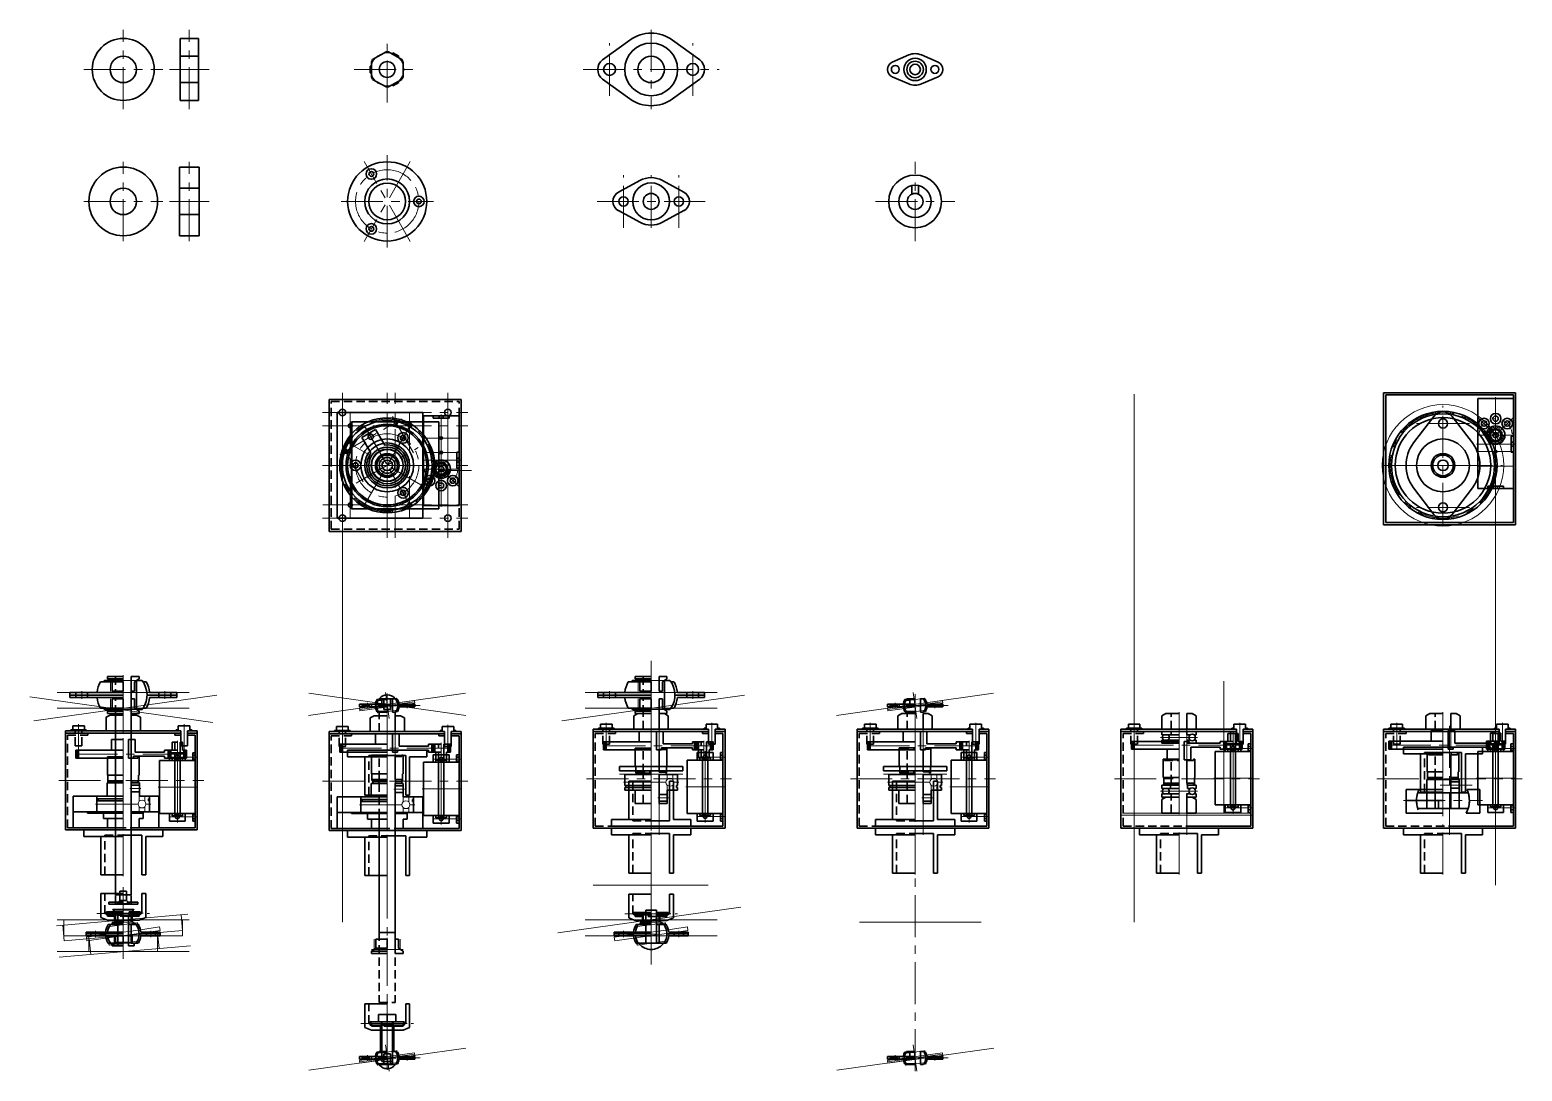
# Model space of a CAD drawing. Header units: millimetres. Extents: x -5 to 2660, y -459 to 1240.
# Drawn here: x 1529 to 2660, y -459 to 330 of the extents above; entities that cross this region are included whole.
import ezdxf

# ---------------------------------------------------------------- set-up
doc = ezdxf.new("R2010")
doc.units = ezdxf.units.MM
for name, pattern in [('CENTER', [50.8, 31.75, -6.35, 6.35, -6.35]), ('DASHDOT', [25.4, 12.7, -6.35, 0, -6.35]), ('DASHED2', [9.525, 6.35, -3.175])]:
    doc.linetypes.add(name, pattern=pattern)
doc.layers.get('0').update_dxf_attribs({"linetype": 'CONTINUOUS', "lineweight": 0})
for name, color, linetype, lineweight in [('AUX', 1, 'CONTINUOUS', 13), ('CENTER', 7, 'CENTER', 18), ('CONTOUR', 7, 'CONTINUOUS', 35)]:
    doc.layers.add(name, color=color, linetype=linetype, lineweight=lineweight)

# ---------------------------------------------------------------- blocks, each defined once
blk = doc.blocks.new('6204 face')
at = {"layer": 'CENTER'}
for p, q in [((0, -30), (0, 30)), ((-30, 0), (30, 0))]:
    blk.add_line(p, q, dxfattribs=at)
at = {"layer": 'CONTOUR'}
for radius in [23.5, 10]:
    blk.add_circle((0, 0), radius, dxfattribs=at)
blk = doc.blocks.new('6204 side')
at = {"layer": 'CENTER'}
for p, q in [((0, -30), (0, 30)), ((-15, 0), (15, 0))]:
    blk.add_line(p, q, dxfattribs=at)
at = {"layer": 'CONTOUR'}
for p, q in [((-7, -23.5), (-7, 23.5)), ((-7, 23.5), (7, 23.5)), ((7, -23.5), (7, 23.5)), ((-7, 10), (7, 10)), ((-7, -10), (7, -10)), ((-7, -23.5), (7, -23.5))]:
    blk.add_line(p, q, dxfattribs=at)
blk = doc.blocks.new('6304 face')
at = {"layer": 'CENTER'}
for p, q in [((0, -30), (0, 30)), ((-30, 0), (30, 0))]:
    blk.add_line(p, q, dxfattribs=at)
at = {"layer": 'CONTOUR'}
for radius in [26, 10]:
    blk.add_circle((0, 0), radius, dxfattribs=at)
blk = doc.blocks.new('6304 side')
at = {"layer": 'CENTER'}
for p, q in [((0, -30), (0, 30)), ((-15, 0), (15, 0))]:
    blk.add_line(p, q, dxfattribs=at)
at = {"layer": 'CONTOUR'}
for p, q in [((-7.5, 26), (7.5, 26)), ((-7.5, 26), (-7.5, -26)), ((7.5, -26), (7.5, 26)), ((-7.5, 10), (7.5, 10)), ((-7.5, -10), (7.5, -10)), ((-7.5, -26), (7.5, -26))]:
    blk.add_line(p, q, dxfattribs=at)
blk = doc.blocks.new('DS1-70 face')
at = {"layer": 'CENTER'}
for p, q in [((0, -40), (0, 40)), ((-40, 0), (40, 0))]:
    blk.add_line(p, q, dxfattribs=at)
blk.add_circle((0, 0), 35, dxfattribs=at)
at = {"layer": 'CONTOUR'}
for radius in [36, 34, 31.2, 9, 7.8, 4]:
    blk.add_circle((0, 0), radius, dxfattribs=at)
blk = doc.blocks.new('ASS201N face')
at = {"layer": 'CENTER'}
for p, q in [((0, -30), (0, 30)), ((-30, 0), (30, 0))]:
    blk.add_line(p, q, dxfattribs=at)
at = {"layer": 'CONTOUR'}
for radius in [20, 12.2, 6]:
    blk.add_circle((0, 0), radius, dxfattribs=at)
blk = doc.blocks.new('J-103 top')
at = {"layer": 'CENTER'}
for p, q in [((0, -35), (0, 35)), ((17.5, -30.3), (-17.5, 30.3)), ((17.5, 30.3), (-17.5, -30.3)), ((-35, 0), (35, 0))]:
    blk.add_line(p, q, dxfattribs=at)
blk.add_circle((0, 0), 24, dxfattribs=at)
at = {"layer": 'CONTOUR'}
for centre, radius in [((0, 0), 30), ((-12, 20.8), 4), ((0, 0), 17), ((0, 0), 13.9), ((-12, 20.8), 1.8), ((24, 0), 4), ((24, 0), 1.8), ((-12, -20.8), 4), ((-12, -20.8), 1.8)]:
    blk.add_circle(centre, radius, dxfattribs=at)
blk = doc.blocks.new('Pull Box top')
at = {"layer": 'CENTER'}
for p, q in [((-40, -55), (-40, 55)), ((0, -55), (0, 55)), ((40, -55), (40, 55)), ((-55, 40), (55, 40)), ((-55, 0), (55, 0)), ((-55, -40), (55, -40))]:
    blk.add_line(p, q, dxfattribs=at)
at = {"layer": 'CONTOUR'}
for p, q in [((-50, 50), (50, 50)), ((-50, -50), (-50, 50)), ((50, -50), (50, 50)), ((-33, 33), (33, 33)), ((-33, -33), (-33, 33)), ((33, -33), (33, 33)), ((-33, -33), (33, -33)), ((-50, -50), (50, -50))]:
    blk.add_line(p, q, dxfattribs=at)
at = {"layer": 'CONTOUR', "linetype": 'DASHED2'}
for p, q in [((-48.4, 48.4), (48.4, 48.4)), ((-48.4, -48.4), (-48.4, 48.4)), ((48.4, -48.4), (48.4, 48.4)), ((-48.4, -48.4), (48.4, -48.4))]:
    blk.add_line(p, q, dxfattribs=at)
at = {"layer": 'CONTOUR'}
for centre in [(-40, 40), (40, 40), (-40, -40), (40, -40)]:
    blk.add_circle(centre, 2.5, dxfattribs=at)
blk = doc.blocks.new('B-BAF 2022 face')
at = {"layer": 'CENTER'}
for p, q in [((0, 30), (0, -30)), ((-31.5, -20), (-31.5, 20)), ((31.5, -20), (31.5, 20)), ((-51.5, 0), (51.5, 0))]:
    blk.add_line(p, q, dxfattribs=at)
at = {"layer": 'CONTOUR'}
for p, q in [((-16.2, 22.3), (-36.8, 7.3)), ((36.8, 7.3), (16.2, 22.3)), ((-36.8, -7.3), (-16.2, -22.3)), ((16.2, -22.3), (36.8, -7.3))]:
    blk.add_line(p, q, dxfattribs=at)
for centre, radius in [((0, 0), 20), ((-31.5, 0), 4.5), ((0, 0), 10), ((31.5, 0), 4.5)]:
    blk.add_circle(centre, radius, dxfattribs=at)
for centre, radius, start, end in [((0, 0), 27.5, 54.0342, 125.9658), ((-31.5, 0), 9, 125.9658, 234.0342), ((31.5, 0), 9, 305.9658, 54.0342), ((0, 0), 27.5, 234.0342, 305.9658)]:
    blk.add_arc(centre, radius, start, end, dxfattribs=at)
blk = doc.blocks.new('B-BAF 1214 face')
at = {"layer": 'CENTER'}
for p, q in [((-21, -20), (-21, 20)), ((0, -20), (0, 20)), ((21, -20), (21, 20)), ((-41, 0), (41, 0))]:
    blk.add_line(p, q, dxfattribs=at)
at = {"layer": 'CONTOUR'}
for p, q in [((-24.8, 7), (-8.6, 15.8)), ((8.6, 15.8), (24.8, 7)), ((-8.6, -15.8), (-24.8, -7)), ((24.8, -7), (8.6, -15.8))]:
    blk.add_line(p, q, dxfattribs=at)
for centre, radius in [((0, 0), 14), ((-21, 0), 3.5), ((0, 0), 6), ((21, 0), 3.5)]:
    blk.add_circle(centre, radius, dxfattribs=at)
for centre, radius, start, end in [((0, 0), 18, 61.5631, 118.4369), ((-21, 0), 8, 118.4369, 241.563), ((21, 0), 8, 298.4369, 421.5631), ((0, 0), 18, 241.5631, 298.4369)]:
    blk.add_arc(centre, radius, start, end, dxfattribs=at)
blk = doc.blocks.new('Ultra Nutter face')
at = {"layer": 'AUX'}
blk.add_circle((0, 0), 12.5, dxfattribs=at)
at = {"layer": 'CENTER'}
for p, q in [((0, -25), (0, 25)), ((-25, 0), (25, 0))]:
    blk.add_line(p, q, dxfattribs=at)
at = {"layer": 'CONTOUR'}
for p, q in [((-11.1, 7.5), (-0.9, 13.3)), ((0.9, 13.3), (11.1, 7.5)), ((4.3, 12.5), (3.8, 11.6)), ((4.3, 12.5), (8.7, 10)), ((-13, -2.5), (-13, 2.5)), ((-13, 2.5), (-12, 2.5)), ((-12, -5.8), (-12, 5.8)), ((8.7, 10), (8.2, 9.1)), ((12, -5.8), (12, 5.8)), ((-13, -2.5), (-12, -2.5)), ((-11.1, -7.5), (-0.9, -13.3)), ((0.9, -13.3), (11.1, -7.5)), ((8.7, -10), (4.3, -12.5)), ((8.7, -10), (8.2, -9.1)), ((4.3, -12.5), (3.8, -11.6))]:
    blk.add_line(p, q, dxfattribs=at)
blk.add_circle((0, 0), 6, dxfattribs=at)
at = {"layer": 'CONTOUR', "color": 7, "linetype": 'CONTINUOUS', "lineweight": 35}
for start, end in [(85.9892, 94.0108), (145.9892, 154.0108), (25.9892, 34.0108), (205.9892, 214.0108), (325.9892, 334.0108), (265.9892, 274.0108)]:
    blk.add_arc((0, 0), 13.3, start, end, dxfattribs=at)
blk = doc.blocks.new('B-BAF 810 face')
at = {"layer": 'CONTOUR'}
for p, q in [((-17.4, 5.5), (-4.8, 11)), ((4.8, 11), (17.4, 5.5)), ((-4.8, -11), (-17.4, -5.5)), ((17.4, -5.5), (4.8, -11))]:
    blk.add_line(p, q, dxfattribs=at)
for centre, radius in [((-15, 0), 3), ((0, 0), 8.5), ((0, 0), 6.25), ((0, 0), 4), ((15, 0), 3)]:
    blk.add_circle(centre, radius, dxfattribs=at)
at = {"layer": 'CONTOUR', "color": 7, "linetype": 'CONTINUOUS', "lineweight": 35}
for centre, radius, start, end in [((0, 0), 12, 66.4218, 113.5782), ((-15, 0), 6, 113.5782, 246.4218), ((15, 0), 6, 293.5782, 66.4218), ((0, 0), 12, 246.4218, 293.5782)]:
    blk.add_arc(centre, radius, start, end, dxfattribs=at)
blk = doc.blocks.new('AS201 face')
at = {"layer": 'CENTER'}
for p, q in [((0, -30), (0, 30)), ((-2.2, 5.6), (-2.2, 11.9)), ((2.3, 5.6), (2.3, 11.9)), ((-30, 0), (30, 0))]:
    blk.add_line(p, q, dxfattribs=at)
at = {"layer": 'CONTOUR'}
for p, q in [((-2.5, 5.5), (-2.5, 11.9)), ((2.5, 5.5), (2.5, 11.9))]:
    blk.add_line(p, q, dxfattribs=at)
for radius in [20, 12.2, 6]:
    blk.add_circle((0, 0), radius, dxfattribs=at)
blk = doc.blocks.new('B-BAF 2022 side')
at = {"layer": 'CENTER'}
for p, q in [((0, 12), (0, -12)), ((-31.5, -3), (-31.5, 3)), ((31.5, -3), (31.5, 3))]:
    blk.add_line(p, q, dxfattribs=at)
at = {"layer": 'CONTOUR'}
for p, q in [((-40.5, -2), (-40.5, 2)), ((-40.5, 2), (0, 2)), ((-40.5, 0), (0, 0)), ((-36, -2), (-36, 2)), ((-27, -2), (-27, 2)), ((-17.3, 10), (0, 10)), ((-14.2, 11), (0, 11)), ((10, 11), (14.2, 11)), ((10, -11), (10, 11)), ((15, 10), (17.3, 10)), ((18, 0), (40.5, 0)), ((19.9, 2), (40.5, 2)), ((27, -2), (27, 2)), ((36, -2), (36, 2)), ((40.5, 2), (40.5, -2)), ((-40.5, -2), (0, -2)), ((-17.3, -10), (0, -10)), ((-14.2, -11), (0, -11)), ((10, -11), (14.2, -11)), ((15, -10), (17.3, -10)), ((19.9, -2), (40.5, -2))]:
    blk.add_line(p, q, dxfattribs=at)
for radius, start, end in [(20, 150, 174.2608), (18, 142.3301, 146.251), (18, 326.251, 37.6699), (20, 5.7392, 30), (20, 185.7392, 210), (18, 213.749, 217.6699), (18, 322.3301, 326.251), (20, 330, 354.2608)]:
    blk.add_arc((0, 0), radius, start, end, dxfattribs=at)
blk = doc.blocks.new('51101 side')
at = {"layer": 'CENTER'}
for p, q in [((-14, 0), (14, 0)), ((0, -5.5), (0, 5.5))]:
    blk.add_line(p, q, dxfattribs=at)
at = {"layer": 'CONTOUR'}
for p, q in [((-13, 2), (-13, 4.5)), ((-13, 4.5), (0, 4.5)), ((-13, 2), (0, 2)), ((-6, 2), (-6, 4.5)), ((6, 4.5), (13, 4.5)), ((6, 2), (6, 4.5)), ((6, 2), (8.5, 2)), ((11.5, 2), (13, 2)), ((13, 2), (13, 4.5)), ((-13, -4.5), (-13, -2)), ((-13, -2), (0, -2)), ((-13, -4.5), (0, -4.5)), ((-6.5, -4.5), (-6.5, -2)), ((6.5, -4.5), (6.5, -2)), ((6.5, -2), (8.5, -2)), ((6.5, -4.5), (13, -4.5)), ((11.5, -2), (13, -2)), ((13, -4.5), (13, -2))]:
    blk.add_line(p, q, dxfattribs=at)
blk.add_circle((10, 0), 2.5, dxfattribs=at)
at = {"layer": 'CONTOUR', "color": 7, "linetype": 'CONTINUOUS', "lineweight": 35}
for start, end in [(126.8699, 233.1301), (306.8699, 53.1301)]:
    blk.add_arc((-10, 0), 2.5, start, end, dxfattribs=at)
blk = doc.blocks.new('J-103 side')
at = {"layer": 'CENTER'}
blk.add_line((0, -35), (0, 1), dxfattribs=at)
at = {"layer": 'CONTOUR'}
for p, q in [((-30, 0), (-30, -5)), ((-30, 0), (0, 0)), ((0, 0), (30, 0)), ((30, 0), (30, -5)), ((-30, -5), (0, -5)), ((-17, -34), (-17, -5)), ((0, -4), (14, -4)), ((14, -4), (14, -34)), ((17, -5), (30, -5)), ((17, -34), (17, -5)), ((-17, -34), (-14, -34)), ((-17, -34), (0, -34)), ((14, -34), (17, -34))]:
    blk.add_line(p, q, dxfattribs=at)
at = {"layer": 'CONTOUR', "linetype": 'DASHED2'}
for p, q in [((-14, -34), (-14, -4)), ((-14, -4), (0, -4))]:
    blk.add_line(p, q, dxfattribs=at)
blk = doc.blocks.new('Pull Box side')
at = {"layer": 'CENTER'}
for p, q in [((-40, 23.3), (-40, 42.5)), ((0, -42.5), (0, 42.5)), ((40, 23.3), (40, 42.5)), ((-55, 0), (55, 0))]:
    blk.add_line(p, q, dxfattribs=at)
at = {"layer": 'CONTOUR'}
for p, q in [((-50, -37.5), (-50, 37.5)), ((-50, 37.5), (37.5, 37.5)), ((-50, 35.9), (37.5, 35.9)), ((-45.9, 38.3), (-34.1, 38.3)), ((-45.9, 37.5), (-45.9, 38.3)), ((-44.4, 41.3), (-35.6, 41.3)), ((-44.4, 38.3), (-44.4, 41.3)), ((-35.6, 38.3), (-35.6, 41.3)), ((-34.1, 37.5), (-34.1, 38.3)), ((33, 34.3), (33, 35.9)), ((33, 34.3), (37.5, 34.3)), ((34.1, 38.3), (35.6, 38.3)), ((34.1, 37.5), (34.1, 38.3)), ((35.6, 41.3), (44.4, 41.3)), ((35.6, 38.3), (35.6, 41.3)), ((37.5, 26.3), (37.5, 37.5)), ((42.5, 37.5), (50, 37.5)), ((42.5, 26.3), (42.5, 37.5)), ((42.5, 35.9), (50, 35.9)), ((42.5, 34.3), (48.4, 34.3)), ((44.4, 38.3), (44.4, 41.3)), ((44.4, 38.3), (45.9, 38.3)), ((45.9, 37.5), (45.9, 38.3)), ((48.4, -35.9), (48.4, 34.3)), ((50, -37.5), (50, 37.5)), ((37.5, 26.3), (42.5, 26.3)), ((-50, -37.5), (50, -37.5)), ((0, -35.9), (48.4, -35.9))]:
    blk.add_line(p, q, dxfattribs=at)
at = {"layer": 'CONTOUR', "linetype": 'DASHED2'}
for p, q in [((-48.4, -35.9), (-48.4, 34.3)), ((-48.4, 34.3), (-33, 34.3)), ((-42.5, 26.3), (-42.5, 37.5)), ((-37.5, 26.3), (-37.5, 37.5)), ((-33, 34.3), (-33, 35.9)), ((-42.5, 26.3), (-37.5, 26.3)), ((-48.4, -35.9), (0, -35.9))]:
    blk.add_line(p, q, dxfattribs=at)
blk = doc.blocks.new('SC 1212C')
at = {"layer": 'CENTER'}
blk.add_line((0, -1), (0, 13), dxfattribs=at)
at = {"layer": 'CONTOUR'}
for p, q in [((-13, 10.3), (-10, 12)), ((-10, 12), (0, 12)), ((6, 0), (6, 12)), ((6, 12), (10, 12)), ((10, 12), (13, 10.3)), ((-13, 0), (-13, 10.3)), ((-13, 0), (0, 0)), ((6, 0), (13, 0)), ((13, 0), (13, 10.3))]:
    blk.add_line(p, q, dxfattribs=at)
at = {"layer": 'CONTOUR', "linetype": 'DASHED2'}
blk.add_line((-6, 0), (-6, 12), dxfattribs=at)
blk = doc.blocks.new('B-BAF 810 side')
at = {"layer": 'AUX'}
for p, q in [((20.7, 3.9), (-20.9, -1.9)), ((20.8, 2.9), (-20.8, -2.9)), ((20.9, 1.9), (-20.7, -3.9)), ((7.1, 5.5), (-8.3, 3.4)), ((1.4, -9.9), (-1.4, 9.9)), ((20.7, 3.9), (20.9, 1.9)), ((-20.9, -1.9), (-20.7, -3.9)), ((8.3, -3.4), (-7.1, -5.5))]:
    blk.add_line(p, q, dxfattribs=at)
for start, end in [(158, 181.6206), (14.3794, 38), (338, 1.6206), (194.3794, 218)]:
    blk.add_arc((0, 0), 9, start, end, dxfattribs=at)
at = {"layer": 'AUX', "color": 1, "linetype": 'CONTINUOUS', "lineweight": 13}
for start, end in [(153.7711, 180.8192), (15.1808, 42.2289), (333.7711, 0.8192), (195.1808, 222.2289)]:
    blk.add_arc((0, 0), 8, start, end, dxfattribs=at)
at = {"layer": 'CENTER'}
for p, q in [((25, 0), (-25, 0)), ((-15, 2), (-15, -2)), ((0, 6), (0, -6)), ((15, 2), (15, -2))]:
    blk.add_line(p, q, dxfattribs=at)
at = {"layer": 'CONTOUR'}
for p, q in [((0, 1), (-21, 1)), ((-21, -1), (-21, 1)), ((-18, 1), (-18, -1)), ((-12, 1), (-12, -1)), ((0, 4.5), (-7.8, 4.5)), ((0, 5), (-6.2, 5)), ((4, 5), (4, -5)), ((6.2, 5), (4, 5)), ((7.8, 4.5), (6.6, 4.5)), ((21, 1), (8.9, 1)), ((12, 1), (12, -1)), ((18, 1), (18, -1)), ((21, 1), (21, -1)), ((-21, -1), (0, -1)), ((0, -4.5), (-7.8, -4.5)), ((-6.2, -5), (0, -5)), ((4, -5), (6.2, -5)), ((7.8, -4.5), (6.6, -4.5)), ((8.9, -1), (21, -1))]:
    blk.add_line(p, q, dxfattribs=at)
at = {"layer": 'CONTOUR', "linetype": 'DASHED2'}
blk.add_line((-4, 5), (-4, -5), dxfattribs=at)
at = {"layer": 'CONTOUR'}
for radius, start, end in [(9, 150, 173.6206), (8, 321.3178, 38.6822), (9, 6.3794, 30), (9, 186.3794, 210), (9, 330, 353.6206)]:
    blk.add_arc((0, 0), radius, start, end, dxfattribs=at)
at = {"layer": 'CONTOUR', "linetype": 'DASHED2'}
for start, end in [(141.3178, 172.8192), (187.1808, 218.6822)]:
    blk.add_arc((0, 0), 8, start, end, dxfattribs=at)
blk = doc.blocks.new('Truss head M5x8 side')
at = {"layer": 'AUX'}
blk.add_line((4.6, -2.5), (4.6, 2.5), dxfattribs=at)
at = {"layer": 'CENTER'}
blk.add_line((-4.1, 0), (9, 0), dxfattribs=at)
at = {"layer": 'CONTOUR'}
for p, q in [((-0.3, 5.9), (0, 5.9)), ((0, -5.9), (0, 5.9)), ((0, 2.5), (8, 2.5)), ((8, -2.5), (8, 2.5)), ((-0.3, -5.9), (0, -5.9)), ((0, -2.5), (8, -2.5))]:
    blk.add_line(p, q, dxfattribs=at)
at = {"layer": 'CONTOUR', "color": 7, "linetype": 'CONTINUOUS', "lineweight": 35}
blk.add_arc((4.6, 0), 7.7, 129.9831, 230.0169, dxfattribs=at)
blk = doc.blocks.new('Flange Nut M12 side')
at = {"layer": 'AUX'}
for p, q in [((-12, 3), (12, 3)), ((-9.8, 3), (-9.8, 11)), ((9.8, 3), (9.8, 11))]:
    blk.add_line(p, q, dxfattribs=at)
at = {"layer": 'CENTER'}
blk.add_line((0, -1), (0, 12), dxfattribs=at)
at = {"layer": 'CONTOUR'}
for p, q in [((-12, 1.8), (-8.5, 4)), ((-12, 0), (-12, 1.8)), ((-12, 1.8), (0, 1.8)), ((-12, 0), (0, 0)), ((-8.5, 4), (-8.5, 11)), ((-8.5, 11), (0, 11)), ((-8.5, 4), (0, 4)), ((0, 4), (0, 11)), ((6, 0), (6, 11)), ((6, 11), (8.5, 11)), ((6, 0), (12, 0)), ((8.5, 4), (8.5, 11)), ((8.5, 4), (12, 1.8)), ((12, 0), (12, 1.8))]:
    blk.add_line(p, q, dxfattribs=at)
at = {"layer": 'CONTOUR', "linetype": 'DASHED2'}
blk.add_line((-6, 0), (-6, 11), dxfattribs=at)
blk = doc.blocks.new('AS201 side')
at = {"layer": 'CENTER'}
for p, q in [((0, -30), (0, 30)), ((-14.1, 6), (-14.1, 12.2)), ((-11.8, -2.2), (-11.8, 22.1)), ((-9.6, 6), (-9.6, 12.2)), ((-20, 0), (20, 0))]:
    blk.add_line(p, q, dxfattribs=at)
at = {"layer": 'CONTOUR'}
for p, q in [((-16, 12.2), (6, 12.2)), ((-16, -12.2), (-16, 12.2)), ((-14.3, 6), (-14.3, 12.2)), ((-9.3, 6), (-9.3, 12.2)), ((-6, -19.1), (-6, 19.1)), ((6, -19.1), (6, 19.1)), ((-16, 6), (6, 6)), ((-16, -6), (6, -6)), ((-16, -12.2), (6, -12.2))]:
    blk.add_line(p, q, dxfattribs=at)
at = {"layer": 'CONTOUR', "color": 7, "linetype": 'CONTINUOUS', "lineweight": 35}
for start, end in [(72.5424, 107.4576), (252.5424, 287.4576)]:
    blk.add_arc((0, 0), 20, start, end, dxfattribs=at)
blk = doc.blocks.new('FB201 side')
at = {"layer": 'CENTER'}
for p, q in [((0, -30), (0, 30)), ((-10, 0), (10, 0))]:
    blk.add_line(p, q, dxfattribs=at)
at = {"layer": 'CONTOUR'}
for p, q in [((-8.5, 28), (9.5, 28)), ((-8.5, 18.1), (-8.5, 28)), ((9.5, 17.6), (9.5, 28)), ((-8.5, -28), (-8.5, 0)), ((0, -28), (0, 0)), ((9.5, -28), (9.5, 0)), ((-8.5, -28), (9.5, -28))]:
    blk.add_line(p, q, dxfattribs=at)
at = {"layer": 'CONTOUR', "linetype": 'DASHED2'}
blk.add_line((0, -3.5), (9.5, -3.5), dxfattribs=at)
at = {"layer": 'CONTOUR', "color": 7, "linetype": 'CONTINUOUS', "lineweight": 35}
blk.add_arc((0, 0), 20, 61.6406, 115.1507, dxfattribs=at)
at = {"layer": 'CONTOUR', "color": 7, "linetype": 'DASHED2', "lineweight": 35}
blk.add_arc((0, 0), 20, 244.8493, 298.3594, dxfattribs=at)
blk = doc.blocks.new('Washer 12.5x22x1.6 side')
at = {"layer": 'CENTER'}
blk.add_line((0, -5), (0, 5), dxfattribs=at)
at = {"layer": 'CONTOUR'}
for p, q in [((-11, 0), (-11, 1.6)), ((-11, 1.6), (0, 1.6)), ((-11, 0), (0, 0)), ((-6.25, 0), (-6.25, 1.6)), ((6.25, 0), (6.25, 1.6)), ((6.25, 1.6), (11, 1.6)), ((6.25, 0), (11, 0)), ((11, 0), (11, 1.6))]:
    blk.add_line(p, q, dxfattribs=at)
blk = doc.blocks.new('Ultra Nutter side')
at = {"layer": 'CENTER'}
blk.add_line((0, -1), (0, 20), dxfattribs=at)
at = {"layer": 'CONTOUR'}
for p, q in [((-12, 5), (-12, 19)), ((-12, 19), (0, 19)), ((6, 18), (11, 18)), ((6, 18), (6, 0.8)), ((11, 18), (11, 19)), ((11, 19), (12, 19)), ((12, 5), (12, 19)), ((-12, 5), (0, 5)), ((-11.6, 0), (-11.6, 5)), ((-11.6, 0), (0, 0)), ((6, 0.8), (11, 0.8)), ((11, 0), (11, 0.8)), ((11, 0), (11.6, 0)), ((11.6, 5), (12, 5)), ((11.6, 0), (11.6, 5))]:
    blk.add_line(p, q, dxfattribs=at)
at = {"layer": 'CONTOUR', "linetype": 'DASHED2'}
for p, q in [((-11, 18), (-11, 19)), ((-11, 18), (0, 18)), ((-6, 0.8), (-6, 18)), ((-11, 0.8), (0, 0.8)), ((-11, 0), (-11, 0.8))]:
    blk.add_line(p, q, dxfattribs=at)
blk = doc.blocks.new('DS1-80 side')
at = {"layer": 'AUX'}
blk.add_line((6, 0), (6, 14), dxfattribs=at)
at = {"layer": 'CENTER'}
for p, q in [((0, 24), (0, -11)), ((-41, 3), (41, 3)), ((-40, 0), (-40, 6)), ((40, 0), (40, 6))]:
    blk.add_line(p, q, dxfattribs=at)
at = {"layer": 'CONTOUR'}
for p, q in [((-9, 6), (-9, 14)), ((-9, 14), (0, 14)), ((4, 0), (4, 14)), ((4, 14), (9, 14)), ((9, 4.5), (9, 14)), ((-41, 0), (-41, 6)), ((-41, 6), (0, 6)), ((-41, 0), (0, 0)), ((-39, 0), (-39, 6)), ((4, 0), (7.8, 0)), ((7.8, 1.5), (7.8, 0)), ((7.8, 1.5), (36.25, 1.5)), ((9, 4.5), (36.25, 4.5)), ((36.25, 6), (41, 6)), ((36.25, 6), (36.25, 4.5)), ((36.25, 1.5), (36.25, 0)), ((41, 0), (36.25, 0)), ((39, 0), (39, 6)), ((41, 0), (41, 6))]:
    blk.add_line(p, q, dxfattribs=at)
blk = doc.blocks.new('DS1-12 side')
at = {"layer": 'CENTER'}
for p, q in [((-6, 0), (-6, -6)), ((0, 7), (0, -7)), ((6, 0), (6, -6)), ((-7, -3), (7, -3))]:
    blk.add_line(p, q, dxfattribs=at)
at = {"layer": 'CONTOUR'}
for p, q in [((-7, 0), (-7, -6)), ((-7, 0), (0, 0)), ((-5, 0), (-5, -6)), ((-4, 6), (-4, 0)), ((-4, 6), (0, 6)), ((2, 6), (2, -6)), ((2, 6), (4, 6)), ((4, 6), (4, 0)), ((4, 0), (7, 0)), ((5, 0), (5, -6)), ((7, 0), (7, -6)), ((-7, -6), (0, -6)), ((2, -6), (7, -6))]:
    blk.add_line(p, q, dxfattribs=at)
at = {"layer": 'CONTOUR', "linetype": 'DASHED2'}
blk.add_line((-2, 6), (-2, -6), dxfattribs=at)
blk = doc.blocks.new('6-speed HE top')
at = {"layer": 'CENTER'}
for p, q in [((0, -14.5), (0, 14.5)), ((-27, 0), (26, 0)), ((27, 0), (-26, 0)), ((-22.5, -14.5), (-22.5, 6)), ((22.5, -14.5), (22.5, 6))]:
    blk.add_line(p, q, dxfattribs=at)
at = {"layer": 'CONTOUR'}
for p, q in [((-20.2, -13.5), (-20.2, 13.5)), ((-20.2, 13.5), (20.2, 13.5)), ((20.2, -13.5), (20.2, 13.5)), ((-20.2, 6), (-26, 6)), ((-26, -6), (-26, 6)), ((-20.2, 4), (-21.9, 4)), ((-21.9, -4), (-21.9, 4)), ((21.9, 2), (-21.9, 2)), ((26, 6), (20.2, 6)), ((21.9, 4), (20.2, 4)), ((21.9, -4), (21.9, 4)), ((26, -6), (26, 6)), ((-20.2, -6), (-26, -6)), ((21.9, -2), (-21.9, -2)), ((-20.2, -4), (-21.9, -4)), ((21.9, -4), (20.2, -4)), ((26, -6), (20.2, -6)), ((-26, -13.5), (-26, -11.6)), ((-20.2, -11.6), (-26, -11.6)), ((-26, -13.5), (26, -13.5)), ((-24, -13.5), (-24, -11.6)), ((-21, -13.5), (-21, -11.6)), ((26, -11.6), (20.2, -11.6)), ((21, -13.5), (21, -11.6)), ((24, -13.5), (24, -11.6)), ((26, -13.5), (26, -11.6))]:
    blk.add_line(p, q, dxfattribs=at)
for centre in [(-22.5, 0), (22.5, 0)]:
    blk.add_circle(centre, 1.5, dxfattribs=at)
blk = doc.blocks.new('DS1-80 face')
at = {"layer": 'CENTER'}
for p, q in [((0, -45), (0, 45)), ((-45, 0), (45, 0))]:
    blk.add_line(p, q, dxfattribs=at)
blk.add_circle((0, 0), 40, dxfattribs=at)
at = {"layer": 'CONTOUR'}
for radius in [41, 39, 36.2, 9, 7.8, 4]:
    blk.add_circle((0, 0), radius, dxfattribs=at)
blk = doc.blocks.new('6-speed HE side')
at = {"layer": 'CENTER'}
for p, q in [((13.5, -34.5), (13.5, 35.5)), ((13.5, 6.8), (0, 20.3)), ((13.5, 6.8), (27, 20.3)), ((-1, 0), (28, 0)), ((0, 6.8), (27, 6.8)), ((0, -5.7), (27, -5.7)), ((0, -16.7), (27, -16.7))]:
    blk.add_line(p, q, dxfattribs=at)
at = {"layer": 'CENTER', "color": 7, "linetype": 'DASHDOT', "lineweight": 18}
blk.add_arc((13.5, 6.8), 12.5, 0, 180, dxfattribs=at)
at = {"layer": 'CONTOUR'}
for p, q in [((0, 34.5), (27, 34.5)), ((0, -33.5), (0, 34.5)), ((27, -33.5), (27, 34.5)), ((0, 6), (1.7, 6)), ((0, 1.5), (1.7, 1.5)), ((1.7, -6), (1.7, 6)), ((0, -1.5), (1.7, -1.5)), ((0, -6), (1.7, -6)), ((0, -33.5), (27, -33.5)), ((7.5, -33.5), (7.5, -31.8)), ((7.5, -31.8), (19.5, -31.8)), ((12, -33.5), (12, -31.8)), ((15, -33.5), (15, -31.8)), ((19.5, -33.5), (19.5, -31.8))]:
    blk.add_line(p, q, dxfattribs=at)
for centre, radius in [((13.5, 19.3), 4), ((4.7, 15.6), 4), ((4.7, 15.6), 2), ((13.5, 19.3), 2), ((22.3, 15.6), 4), ((22.3, 15.6), 2), ((13.5, 6.8), 4), ((13.5, 6.8), 2), ((13.5, -5.7), 1), ((13.5, -16.7), 1)]:
    blk.add_circle(centre, radius, dxfattribs=at)
blk = doc.blocks.new('DS1-12 face')
at = {"layer": 'CENTER'}
for p, q in [((-10, 0), (10, 0)), ((0, -10), (0, 10))]:
    blk.add_line(p, q, dxfattribs=at)
blk.add_circle((0, 0), 6, dxfattribs=at)
at = {"layer": 'CONTOUR'}
for radius in [7, 5, 2]:
    blk.add_circle((0, 0), radius, dxfattribs=at)
blk = doc.blocks.new('FB201 face')
at = {"layer": 'CENTER'}
for p, q in [((0, -30), (0, 30)), ((-31.8, -20), (-31.8, 20)), ((31.7, -20), (31.7, 20)), ((-45, 0), (45, 0))]:
    blk.add_line(p, q, dxfattribs=at)
at = {"layer": 'CONTOUR'}
for p, q in [((-37.1, 7), (-17, 22.3)), ((17, 22.3), (37.1, 7)), ((-17, -22.3), (-37.1, -7)), ((37.1, -7), (17, -22.3))]:
    blk.add_line(p, q, dxfattribs=at)
for centre, radius in [((0, 0), 20), ((-31.8, 0), 3.5), ((31.7, 0), 3.5)]:
    blk.add_circle(centre, radius, dxfattribs=at)
at = {"layer": 'CONTOUR', "color": 7, "linetype": 'CONTINUOUS', "lineweight": 35}
for centre, radius, start, end in [((0, 0), 28, 52.6776, 127.3224), ((-31.8, 0), 8.75, 127.3224, 232.6776), ((31.7, 0), 8.75, 307.3224, 52.6776), ((0, 0), 28, 232.6776, 307.3224)]:
    blk.add_arc(centre, radius, start, end, dxfattribs=at)
blk = doc.blocks.new('DS1-70 side')
at = {"layer": 'AUX'}
blk.add_line((6, 0), (6, 14), dxfattribs=at)
at = {"layer": 'CENTER'}
for p, q in [((0, 15), (0, -1)), ((-36, 3), (36, 3)), ((-35, 0), (-35, 6)), ((35, 0), (35, 6))]:
    blk.add_line(p, q, dxfattribs=at)
at = {"layer": 'CONTOUR'}
for p, q in [((-9, 6), (-9, 14)), ((-9, 14), (0, 14)), ((4, 0), (4, 14)), ((4, 14), (9, 14)), ((9, 4.5), (9, 14)), ((-36, 0), (-36, 6)), ((-36, 6), (0, 6)), ((-36, 0), (0, 0)), ((-34, 0), (-34, 6)), ((4, 0), (7.8, 0)), ((7.8, 1.5), (7.8, 0)), ((7.8, 1.5), (31.25, 1.5)), ((9, 4.5), (31.25, 4.5)), ((31.25, 6), (36, 6)), ((31.25, 6), (31.25, 4.5)), ((31.25, 1.5), (31.25, 0)), ((36, 0), (31.25, 0)), ((34, 0), (34, 6)), ((36, 0), (36, 6))]:
    blk.add_line(p, q, dxfattribs=at)
blk = doc.blocks.new('ASS201N side')
at = {"layer": 'AUX'}
for p, q in [((-6, 16.4), (-2, 16.4)), ((-6, 12.1), (-2.1, 12.1)), ((2, 16.4), (6, 16.4)), ((2.1, 12.1), (6, 12.1))]:
    blk.add_line(p, q, dxfattribs=at)
blk.add_circle((0, 14.2), 3, dxfattribs=at)
at = {"layer": 'CENTER'}
for p, q in [((-11.8, 5), (-11.8, 13.2)), ((0, -21), (0, 21)), ((-17, 0), (7, 0))]:
    blk.add_line(p, q, dxfattribs=at)
at = {"layer": 'CONTOUR'}
for p, q in [((-16, 12.2), (-6, 12.2)), ((-16, 6), (-16, 12.2)), ((-14.3, 6), (-14.3, 12.2)), ((-9.3, 6), (-9.3, 12.2)), ((-6, 12.2), (-6, 20)), ((-6, 20), (-4, 20)), ((-4, 19.1), (-4, 20)), ((-4, 19.1), (-2.5, 19.1)), ((-2.5, 19.1), (-2.5, 20)), ((-2.5, 20), (6, 20)), ((6, 6), (6, 20)), ((-16, 6), (6, 6)), ((-16, -12.2), (-16, 0)), ((-6, -20), (-6, 0)), ((-4, -20), (-4, 0)), ((-2.5, -20), (-2.5, 0)), ((6, -20), (6, 0)), ((-16, -12.2), (-6, -12.2)), ((-6, -20), (-4, -20)), ((-4, -19.1), (-2.5, -19.1)), ((-2.5, -20), (6, -20))]:
    blk.add_line(p, q, dxfattribs=at)
at = {"layer": 'CONTOUR', "linetype": 'DASHED2'}
blk.add_line((-16, -6), (6, -6), dxfattribs=at)
blk = doc.blocks.new('B-BAF 1214 side')
at = {"layer": 'AUX'}
for p, q in [((-27.9, -2.5), (13, 3.2)), ((-27.5, -5.3), (13.4, 0.5)), ((-12.3, 5.3), (10.3, 8.5)), ((13, 3.2), (27.5, 5.3)), ((13.4, 0.5), (27.9, 2.5)), ((27.9, 2.5), (27.5, 5.3)), ((-27.5, -5.3), (-27.9, -2.5)), ((-10.3, -8.5), (12.3, -5.3))]:
    blk.add_line(p, q, dxfattribs=at)
for radius, start, end in [(13.4, 156.5074, 182.0029), (12, 152.3147, 181.3002), (12, 332.3147, 43.6853), (13.4, 13.9971, 39.4926), (13.4, 336.5074, 2.0029), (13.4, 193.9971, 219.4926), (12, 194.6998, 223.6853)]:
    blk.add_arc((0, 0), radius, start, end, dxfattribs=at)
at = {"layer": 'CENTER'}
for p, q in [((-21, -2.4), (-21, 2.4)), ((0, -8), (0, 8)), ((21, -2.4), (21, 2.4))]:
    blk.add_line(p, q, dxfattribs=at)
at = {"layer": 'CONTOUR'}
for p, q in [((-28, -1.4), (-28, 1.4)), ((-28, 1.4), (0, 1.4)), ((-28, 0), (0, 0)), ((-24.5, -1.4), (-24.5, 1.4)), ((-17.5, -1.4), (-17.5, 1.4)), ((-11.4, 7), (0, 7)), ((6, 7), (6, -7)), ((6, 7), (9.7, 7)), ((9.7, 7), (11.4, 7)), ((28, 0), (12, 0)), ((13.3, 1.4), (28, 1.4)), ((17.5, -1.4), (17.5, 1.4)), ((24.5, -1.4), (24.5, 1.4)), ((28, -1.4), (28, 1.4)), ((-28, -1.4), (0, -1.4)), ((-11.4, -7), (0, -7)), ((6, -7), (9.7, -7)), ((9.7, -7), (11.4, -7)), ((13.3, -1.4), (28, -1.4))]:
    blk.add_line(p, q, dxfattribs=at)
at = {"layer": 'CONTOUR', "color": 7, "linetype": 'CONTINUOUS', "lineweight": 35}
for radius, start, end in [(13.4, 148.5074, 174.0029), (12, 144.3147, 173.3002), (12, 324.3147, 35.6853), (13.4, 5.9971, 31.4926), (13.4, 185.9971, 211.4926), (12, 186.6998, 215.6853), (13.4, 328.5074, 354.0029)]:
    blk.add_arc((0, 0), radius, start, end, dxfattribs=at)
blk = doc.blocks.new('Flange Nut M8 side')
at = {"layer": 'AUX'}
for p, q in [((-8.3, 2), (8.3, 2)), ((-6.9, 2), (-6.9, 7.5)), ((6.9, 2), (6.9, 7.5))]:
    blk.add_line(p, q, dxfattribs=at)
at = {"layer": 'CENTER'}
blk.add_line((0, -10), (0, 10), dxfattribs=at)
at = {"layer": 'CONTOUR'}
for p, q in [((-6, 2.5), (-8.3, 1.5)), ((-8.3, 1.5), (0, 1.5)), ((-8.3, 0), (-8.3, 1.5)), ((-8.3, 0), (0, 0)), ((-6, 7.5), (0, 7.5)), ((-6, 2.5), (-6, 7.5)), ((-6, 2.5), (0, 2.5)), ((0, 7.5), (0, 2.5)), ((4, 0), (4, 7.5)), ((4, 7.5), (6, 7.5)), ((4, 0), (8.3, 0)), ((6, 2.5), (6, 7.5)), ((6, 2.5), (8.3, 1.5)), ((8.3, 0), (8.3, 1.5))]:
    blk.add_line(p, q, dxfattribs=at)
at = {"layer": 'CONTOUR', "linetype": 'DASHED2'}
blk.add_line((-4, 0), (-4, 7.5), dxfattribs=at)
blk = doc.blocks.new('J-49 side')
at = {"layer": 'CENTER'}
for p, q in [((0, -10), (0, 20)), ((-20, 0), (20, 0))]:
    blk.add_line(p, q, dxfattribs=at)
at = {"layer": 'CONTOUR'}
for p, q in [((-17, -3), (-17, 15)), ((-17, 15), (0, 15)), ((14, 0), (14, 15)), ((14, 15), (17, 15)), ((17, -3), (17, 15)), ((14, 0), (12, 0)), ((12, 0), (12, -2)), ((-17, -3), (-12, -5)), ((-12, -5), (12, -5)), ((0, -2), (12, -2)), ((17, -3), (12, -5))]:
    blk.add_line(p, q, dxfattribs=at)
at = {"layer": 'CONTOUR', "linetype": 'DASHED2'}
for p, q in [((-14, 0), (-14, 15)), ((-14, 0), (-12, 0)), ((-12, 0), (-12, -2)), ((-12, -2), (0, -2))]:
    blk.add_line(p, q, dxfattribs=at)
blk = doc.blocks.new('Truss head M8x10 side')
at = {"layer": 'AUX'}
blk.add_line((6.9, -4), (6.9, 4), dxfattribs=at)
at = {"layer": 'CENTER'}
blk.add_line((-5.8, 0), (26, 0), dxfattribs=at)
at = {"layer": 'CONTOUR'}
for p, q in [((-0.7, 8.9), (0, 8.9)), ((0, -8.9), (0, 8.9)), ((0, 4), (25, 4)), ((25, 4), (25, -4)), ((-0.7, -8.9), (0, -8.9)), ((0, -4), (25, -4))]:
    blk.add_line(p, q, dxfattribs=at)
at = {"layer": 'CONTOUR', "color": 7, "linetype": 'CONTINUOUS', "lineweight": 35}
blk.add_arc((6.9, 0), 11.7, 130.4755, 229.5245, dxfattribs=at)
blk = doc.blocks.new('Washer 8.5x26x1.6 side')
at = {"layer": 'CENTER'}
for p, q in [((-15, 0), (15, 0)), ((0, -2.5), (0, 2.5))]:
    blk.add_line(p, q, dxfattribs=at)
at = {"layer": 'CONTOUR'}
for p, q in [((-13, -0.8), (-13, 0.8)), ((-13, 0.8), (0, 0.8)), ((-4.25, -0.8), (-4.25, 0.8)), ((4.25, -0.8), (4.25, 0.8)), ((4.25, 0.8), (13, 0.8)), ((13, -0.8), (13, 0.8)), ((-13, -0.8), (0, -0.8)), ((4.25, -0.8), (13, -0.8))]:
    blk.add_line(p, q, dxfattribs=at)
blk = doc.blocks.new('Washer 8.5x26x2.3 side')
at = {"layer": 'CENTER'}
for p, q in [((-15, 0), (15, 0)), ((0, -2.5), (0, 2.5))]:
    blk.add_line(p, q, dxfattribs=at)
at = {"layer": 'CONTOUR'}
for p, q in [((-12.8, 1.15), (0, 1.15)), ((-12.8, -1.15), (-12.8, 1.15)), ((-4.4, -1.15), (-4.4, 1.15)), ((4.4, 1.15), (12.8, 1.15)), ((4.4, -1.15), (4.4, 1.15)), ((12.8, -1.15), (12.8, 1.15)), ((-12.8, -1.15), (0, -1.15)), ((4.4, -1.15), (12.8, -1.15))]:
    blk.add_line(p, q, dxfattribs=at)
blk = doc.blocks.new('Bolt M8 30 side')
at = {"layer": 'CENTER'}
blk.add_line((0, -35), (0, 10.5), dxfattribs=at)
at = {"layer": 'CONTOUR'}
for p, q in [((-6.5, 5.5), (6.5, 5.5)), ((-6.5, 0), (-6.5, 5.5)), ((-6.5, 0), (6.5, 0)), ((-4, -30), (-4, 0)), ((0, 0), (0, 5.5)), ((4, -30), (4, 0)), ((6.5, 0), (6.5, 5.5)), ((-4, -30), (4, -30))]:
    blk.add_line(p, q, dxfattribs=at)
blk = doc.blocks.new('Flat head M8 25 side')
at = {"layer": 'CENTER'}
blk.add_line((0, -27), (0, 3), dxfattribs=at)
at = {"layer": 'CONTOUR'}
for p, q in [((-8, 0), (8, 0)), ((-8, -0.4), (-8, 0)), ((8, 0), (8, -0.4)), ((-8, -0.4), (8, -0.4)), ((-8, -0.4), (-4, -4.4)), ((4, -4.4), (-4, -4.4)), ((-4, -25), (-4, -4.4)), ((4, -4.4), (8, -0.4)), ((4, -25), (4, -4.4)), ((-4, -25), (4, -25))]:
    blk.add_line(p, q, dxfattribs=at)
blk = doc.blocks.new('Washer 6.5x22x1.6 side')
at = {"layer": 'CENTER'}
blk.add_line((0, -1), (0, 2.6), dxfattribs=at)
at = {"layer": 'CONTOUR'}
for p, q in [((-11, 1.6), (0, 1.6)), ((-11, 0), (-11, 1.6)), ((-11, 0), (0, 0)), ((-3.25, 0), (-3.25, 1.6)), ((3.25, 0), (3.25, 1.6)), ((3.25, 1.6), (11, 1.6)), ((3.25, 0), (11, 0)), ((11, 0), (11, 1.6))]:
    blk.add_line(p, q, dxfattribs=at)
blk = doc.blocks.new('Flat head M5 10 side')
at = {"layer": 'CENTER'}
blk.add_line((0, -11), (0, 1), dxfattribs=at)
at = {"layer": 'CONTOUR'}
for p, q in [((-5, 0), (5, 0)), ((-5, -0.3), (-5, 0)), ((5, -0.3), (5, 0)), ((-5, -0.3), (5, -0.3)), ((-5, -0.3), (-2.5, -2.8)), ((-2.5, -10), (-2.5, -2.8)), ((-2.5, -2.8), (2.5, -2.8)), ((-2.5, -10), (2.5, -10)), ((2.5, -2.8), (5, -0.3)), ((2.5, -10), (2.5, -2.8))]:
    blk.add_line(p, q, dxfattribs=at)

msp = doc.modelspace()

# ---------------------------------------------------------------- linework, layer by layer
at = {"layer": 'AUX'}
for p, q in [((1766, -346), (1766, 54)), ((2366, -346), (2366, 54)), ((2639.9, -318), (2639.9, 32.6)), ((2434, -263.6), (2434, -163.6)), ((1667.8, -194.8), (1529.2, -175.4)), ((1532.2, -193.6), (1670.8, -174.2)), ((1550, -172), (1650, -172)), ((1740.4, -189.4), (1859.3, -172.6)), ((1859.6, -189.4), (1740.7, -172.6)), ((1932.2, -193.6), (2070.8, -174.2)), ((1950, -172), (2050, -172)), ((2140.4, -189.4), (2259.3, -172.6)), ((1550, -184), (1650, -184)), ((1950, -184), (2050, -184)), ((1976, -234), (2024, -234)), ((2176, -234), (2224, -234)), ((2356, -265), (2456, -265)), ((2357.6, -263.4), (2454.4, -263.4)), ((1956, -318.1), (2043.2, -318.1)), ((1929.3, -354.3), (2067.9, -334.8)), ((1549.3, -348.8), (1648.9, -340.1)), ((1550, -344.4), (1650, -344.4)), ((1555.3, -360.3), (1554.2, -348.4)), ((1555, -356.4), (1555, -344.4)), ((1645, -352.5), (1643.9, -340.5)), ((1645, -356.4), (1645, -344.4)), ((1950, -344.4), (2050, -344.4)), ((2157.8, -346.1), (2250, -346.1)), ((1555, -356.4), (1645, -356.4)), ((1555.3, -360.3), (1645, -352.5)), ((1574, -368.4), (1574, -356.4)), ((1575.3, -370.6), (1574.2, -358.7)), ((1627.1, -366.1), (1626, -354.1)), ((1626, -368.4), (1626, -356.4)), ((1950, -356.4), (2050, -356.4)), ((1550, -368.4), (1650, -368.4)), ((1551.4, -372.7), (1651, -364)), ((1740.7, -458.3), (1859.6, -441.6)), ((2140.7, -458.3), (2259.6, -441.6))]:
    msp.add_line(p, q, dxfattribs=at)
msp.add_circle((2600, 0), 46, dxfattribs=at)
at = {"layer": 'CENTER'}
for p, q in [((1766, -55), (1766, 55)), ((1800, -55), (1800, 55)), ((1846, 55), (1846, -55)), ((1751, 40), (1861, 40)), ((1764.1, 8.2), (1810.9, 35.2)), ((1772, -40), (1772, 40)), ((1804.1, 37), (1821.6, 6.7)), ((1817, -40), (1817, 40)), ((1751, 30), (1861, 30)), ((1783.5, 28.6), (1814, -24.2)), ((1800, 0), (1814, 24.2)), ((1765.9, 15), (1783.4, -15.3)), ((1776.6, -13.5), (1823.4, 13.5)), ((1751.1, 0), (1861.1, 0)), ((1841.8, -4), (1863.8, -4)), ((1751.1, -30), (1861.1, -30)), ((1751.1, -40), (1861.1, -40)), ((2000, -378.2), (2000, -148.2)), ((2200, -459), (2200, -169)), ((1600, -275.6), (1600, -261.6)), ((1800, -276.1), (1800, -262.1)), ((1800, -311.7), (1800, -404.9))]:
    msp.add_line(p, q, dxfattribs=at)
msp.add_circle((1800, 0), 24, dxfattribs=at)
at = {"layer": 'CONTOUR'}
for p, q in [((1756, 50), (1756, -50)), ((1856, 50), (1756, 50)), ((1856, -50), (1856, 50)), ((2555, 55), (2655, 55)), ((2555, -45), (2555, 55)), ((2556.6, 53.4), (2653.4, 53.4)), ((2556.6, -43.4), (2556.6, 53.4)), ((2653.4, -43.4), (2653.4, 53.4)), ((2655, -45), (2655, 55)), ((1762, -40), (1762, 40)), ((1762, 40), (1827, 40)), ((1827, -40), (1827, 40)), ((1773.1, 33), (1773.1, -33)), ((1839.1, 33), (1773.1, 33)), ((1780.8, 21.2), (1791.2, 27.2)), ((1791.2, 27.2), (1798.1, 15.4)), ((1839.1, -33), (1839.1, 33)), ((1780.8, 21.2), (1787.7, 9.4)), ((1773.1, -33), (1839.1, -33)), ((1762, -40), (1827, -40)), ((2555, -45), (2655, -45)), ((2556.6, -43.4), (2653.4, -43.4)), ((1756, -50), (1856, -50)), ((1606, -325.4), (1606, -160.6)), ((1594, -325.4), (1594, -188.6)), ((1794, -189.7), (1794, -187)), ((1806, -189.7), (1806, -187)), ((1976, -228.2), (2024, -228.2)), ((1976, -231.4), (1976, -228.2)), ((1976, -231.4), (2024, -231.4)), ((2024, -231.4), (2024, -228.2)), ((2176, -228.2), (2224, -228.2)), ((2176, -231.4), (2176, -228.2)), ((2176, -231.4), (2224, -231.4)), ((2224, -231.4), (2224, -228.2)), ((1562, -250.6), (1580, -250.6)), ((1562, -250.6), (1562, -274.6)), ((1580, -250.6), (1580, -262.6)), ((1620, -250.6), (1627, -250.6)), ((1620, -250.6), (1620, -262.6)), ((1627, -250.6), (1627, -274.6)), ((1762, -251.1), (1780, -251.1)), ((1762, -275.1), (1762, -251.1)), ((1780, -263.1), (1780, -251.1)), ((1820, -251.1), (1827, -251.1)), ((1820, -263.1), (1820, -251.1)), ((1827, -275.1), (1827, -251.1)), ((1562, -262.6), (1600, -262.6)), ((1573, -263.4), (1573, -262.6)), ((1573, -263.4), (1600, -263.4)), ((1585, -263.4), (1585, -267.6)), ((1585, -267.6), (1600, -267.6)), ((1588, -267.6), (1588, -274.6)), ((1606.2, -262.6), (1627, -262.6)), ((1606.2, -262.6), (1606.2, -263.4)), ((1606.2, -263.4), (1615, -263.4)), ((1612, -267.6), (1612, -274.6)), ((1612, -267.6), (1615, -267.6)), ((1615, -263.4), (1615, -262.6)), ((1615, -262.6), (1615, -267.6)), ((1762, -263.1), (1800, -263.1)), ((1773, -263.9), (1773, -263.1)), ((1773, -263.9), (1800, -263.9)), ((1785, -268.1), (1785, -263.9)), ((1785, -268.1), (1800, -268.1)), ((1788, -275.1), (1788, -268.1)), ((1794, -353.9), (1794, -263.1)), ((1806, -353.9), (1806, -263.1)), ((1806.2, -263.1), (1827, -263.1)), ((1806.2, -263.9), (1806.2, -263.1)), ((1806.2, -263.9), (1815, -263.9)), ((1812, -275.1), (1812, -268.1)), ((1812, -268.1), (1815, -268.1)), ((1815, -263.9), (1815, -263.1)), ((1815, -268.1), (1815, -263.1)), ((1562, -274.6), (1600, -274.6)), ((1612, -274.6), (1627, -274.6)), ((1762, -275.1), (1800, -275.1)), ((1812, -275.1), (1827, -275.1)), ((2386, -273.4), (2388, -273.4)), ((2412, -273.4), (2414, -273.4)), ((1594, -325.4), (1606, -325.4)), ((1794, -353.9), (1806, -353.9)), ((1795, -444), (1795, -424)), ((1805, -424), (1795, -424)), ((1805, -444), (1805, -424))]:
    msp.add_line(p, q, dxfattribs=at)
at = {"layer": 'CONTOUR', "linetype": 'DASHED2'}
for p, q in [((1594, -332.2), (1594, -325.4)), ((1606, -332.2), (1606, -325.4)), ((1794, -353.9), (1794, -407)), ((1806, -353.9), (1806, -407)), ((1794, -407), (1806, -407))]:
    msp.add_line(p, q, dxfattribs=at)
at = {"layer": 'CONTOUR'}
for centre, radius in [((1766, 40), 2.5), ((1806.6, 32.7), 1.5), ((1846, 40), 2.5), ((1772, 30), 1.5), ((1787.5, 21.7), 2), ((1812, 20.8), 2), ((1817, 30.6), 1.5), ((1768.4, 10.7), 1.5), ((1800, 0), 20), ((1800, 0), 12), ((1776, 0), 2), ((1812, -20.8), 2), ((1772, -30), 1.5), ((1817, -30), 1.5), ((1766, -40), 2.5), ((1846, -40), 2.5)]:
    msp.add_circle(centre, radius, dxfattribs=at)
at = {"layer": 'CONTOUR', "color": 7, "linetype": 'CONTINUOUS', "lineweight": 35}
msp.add_arc((1800, 0), 15.5, 142.774, 97.226, dxfattribs=at)

# ---------------------------------------------------------------- block references
for name, p in [('6204 face', (1600, 300)), ('6204 side', (1650, 300)), ('B-BAF 2022 face', (2000, 300)), ('Ultra Nutter face', (1800, 300)), ('B-BAF 810 face', (2200, 300)), ('6304 face', (1600, 200)), ('6304 side', (1650, 200)), ('J-103 top', (1800, 200)), ('AS201 face', (2200, 200)), ('B-BAF 1214 face', (2000, 200)), ('Pull Box top', (1806, 0)), ('DS1-70 face', (1800, 0)), ('DS1-80 face', (2600, 0)), ('ASS201N face', (1800, 0)), ('DS1-12 face', (2639.9, 22.9)), ('DS1-12 face', (1840.9, -2.8)), ('B-BAF 2022 side', (1600, -174)), ('B-BAF 2022 side', (2000, -174)), ('Flange Nut M12 side', (1600, -188)), ('B-BAF 810 side', (1800, -182)), ('Flange Nut M12 side', (2000, -188)), ('B-BAF 810 side', (2200, -182)), ('SC 1212C', (1600, -201.2)), ('SC 1212C', (1800, -201.7)), ('SC 1212C', (2000, -200)), ('SC 1212C', (2200, -200)), ('SC 1212C', (2400, -200)), ('DS1-80 side', (2600, -215)), ('SC 1212C', (2600, -200)), ('Pull Box side', (1606.1, -238.7)), ('Pull Box side', (1806, -239.2)), ('DS1-70 side', (1800, -217.3)), ('Pull Box side', (2006, -237.5)), ('DS1-70 side', (2000, -215.6)), ('Pull Box side', (2206, -237.5)), ('DS1-70 side', (2200, -215.6)), ('Pull Box side', (2406, -237.5)), ('51101 side', (2400, -206.1)), ('Pull Box side', (2605, -237.5)), ('DS1-12 side', (2639.9, -209)), ('DS1-70 side', (1600, -221.8)), ('DS1-12 side', (1641, -215.8)), ('J-103 side', (1800, -215.8)), ('Ultra Nutter side', (2000, -233.2)), ('Ultra Nutter side', (2200, -233.1)), ('J-103 side', (2600, -213.6)), ('Washer 12.5x22x1.6 side', (2600, -219.2)), ('Ultra Nutter side', (1600, -239.8)), ('Ultra Nutter side', (1800, -238.7)), ('Ultra Nutter side', (2400, -241.6)), ('Ultra Nutter side', (2600, -237.2)), ('Washer 12.5x22x1.6 side', (1600, -240.6)), ('Washer 12.5x22x1.6 side', (1800, -239.5)), ('Washer 12.5x22x1.6 side', (1800, -241.1)), ('Washer 12.5x22x1.6 side', (2400, -242.4)), ('Washer 12.5x22x1.6 side', (2600, -238)), ('SC 1212C', (2400, -263.4)), ('J-103 side', (1600, -276.2)), ('J-103 side', (1800, -276.7)), ('J-103 side', (2000, -275)), ('J-103 side', (2200, -275)), ('J-103 side', (2400, -275)), ('J-103 side', (2600, -275)), ('J-49 side', (1600, -339.5)), ('J-49 side', (2000, -339.8)), ('Washer 8.5x26x2.3 side', (1600, -339.4)), ('Flange Nut M8 side', (1600, -348)), ('Flat head M8 25 side', (1600, -336.4)), ('Washer 8.5x26x1.6 side', (2000, -339.7)), ('Flange Nut M8 side', (2000, -348)), ('B-BAF 1214 side', (1600, -355)), ('B-BAF 1214 side', (2000, -355)), ('Flange Nut M8 side', (1600, -364)), ('Flange Nut M12 side', (1800, -369.9)), ('J-49 side', (1800, -423)), ('Bolt M8 30 side', (1800, -421.7)), ('Washer 8.5x26x2.3 side', (1800, -422.9)), ('B-BAF 810 side', (1800, -449)), ('B-BAF 810 side', (2200, -449))]:
    msp.add_blockref(name, p)
for name, p, rotation in [('J-103 top', (1800, 0), 59.99999999999999), ('6-speed HE side', (1854.4, 4), 180), ('FB201 face', (2600, 0), 90), ('Truss head M5x8 side', (1800, -177), 270), ('DS1-12 side', (2440.9, -209.1), 360), ('6-speed HE top', (2440.9, -237), 90), ('6-speed HE top', (2639.9, -236.9), 90), ('6-speed HE top', (1641, -243.7), 90), ('6-speed HE top', (1840.9, -245.2), 90), ('6-speed HE top', (2040.9, -243.5), 90), ('6-speed HE top', (2240.9, -243.5), 90), ('AS201 side', (2600, -254), 270), ('ASS201N side', (1600, -256.6), 270), ('ASS201N side', (1800, -257.1), 270), ('FB201 side', (2600, -254), 270), ('Truss head M8x10 side', (2000, -362), 90), ('Truss head M5x8 side', (1800, -454), 90)]:
    msp.add_blockref(name, p, dxfattribs=dict(rotation=rotation))
at = {"yscale": -1}
for name, p, rotation in [('6-speed HE side', (2653.4, 16.1), 180), ('ASS201N side', (2000, -240.1), 89.99999999999999), ('ASS201N side', (2200, -240.1), 89.99999999999999)]:
    msp.add_blockref(name, p, dxfattribs=dict(at, rotation=rotation))
for name, p in [('Flange Nut M12 side', (1600, -160)), ('Flange Nut M12 side', (2000, -160)), ('DS1-12 side', (1840.9, -217.3)), ('DS1-12 side', (2039.9, -215.6)), ('DS1-12 side', (2241, -215.6)), ('DS1-70 side', (2400, -209.1)), ('J-103 side', (2000, -273.4)), ('J-103 side', (2200, -273.4)), ('51101 side', (2400, -246.9)), ('Flat head M5 10 side', (1600, -332.6)), ('Washer 6.5x22x1.6 side', (1600, -331))]:
    msp.add_blockref(name, p, dxfattribs=at)

doc.saveas('drawing.dxf')
